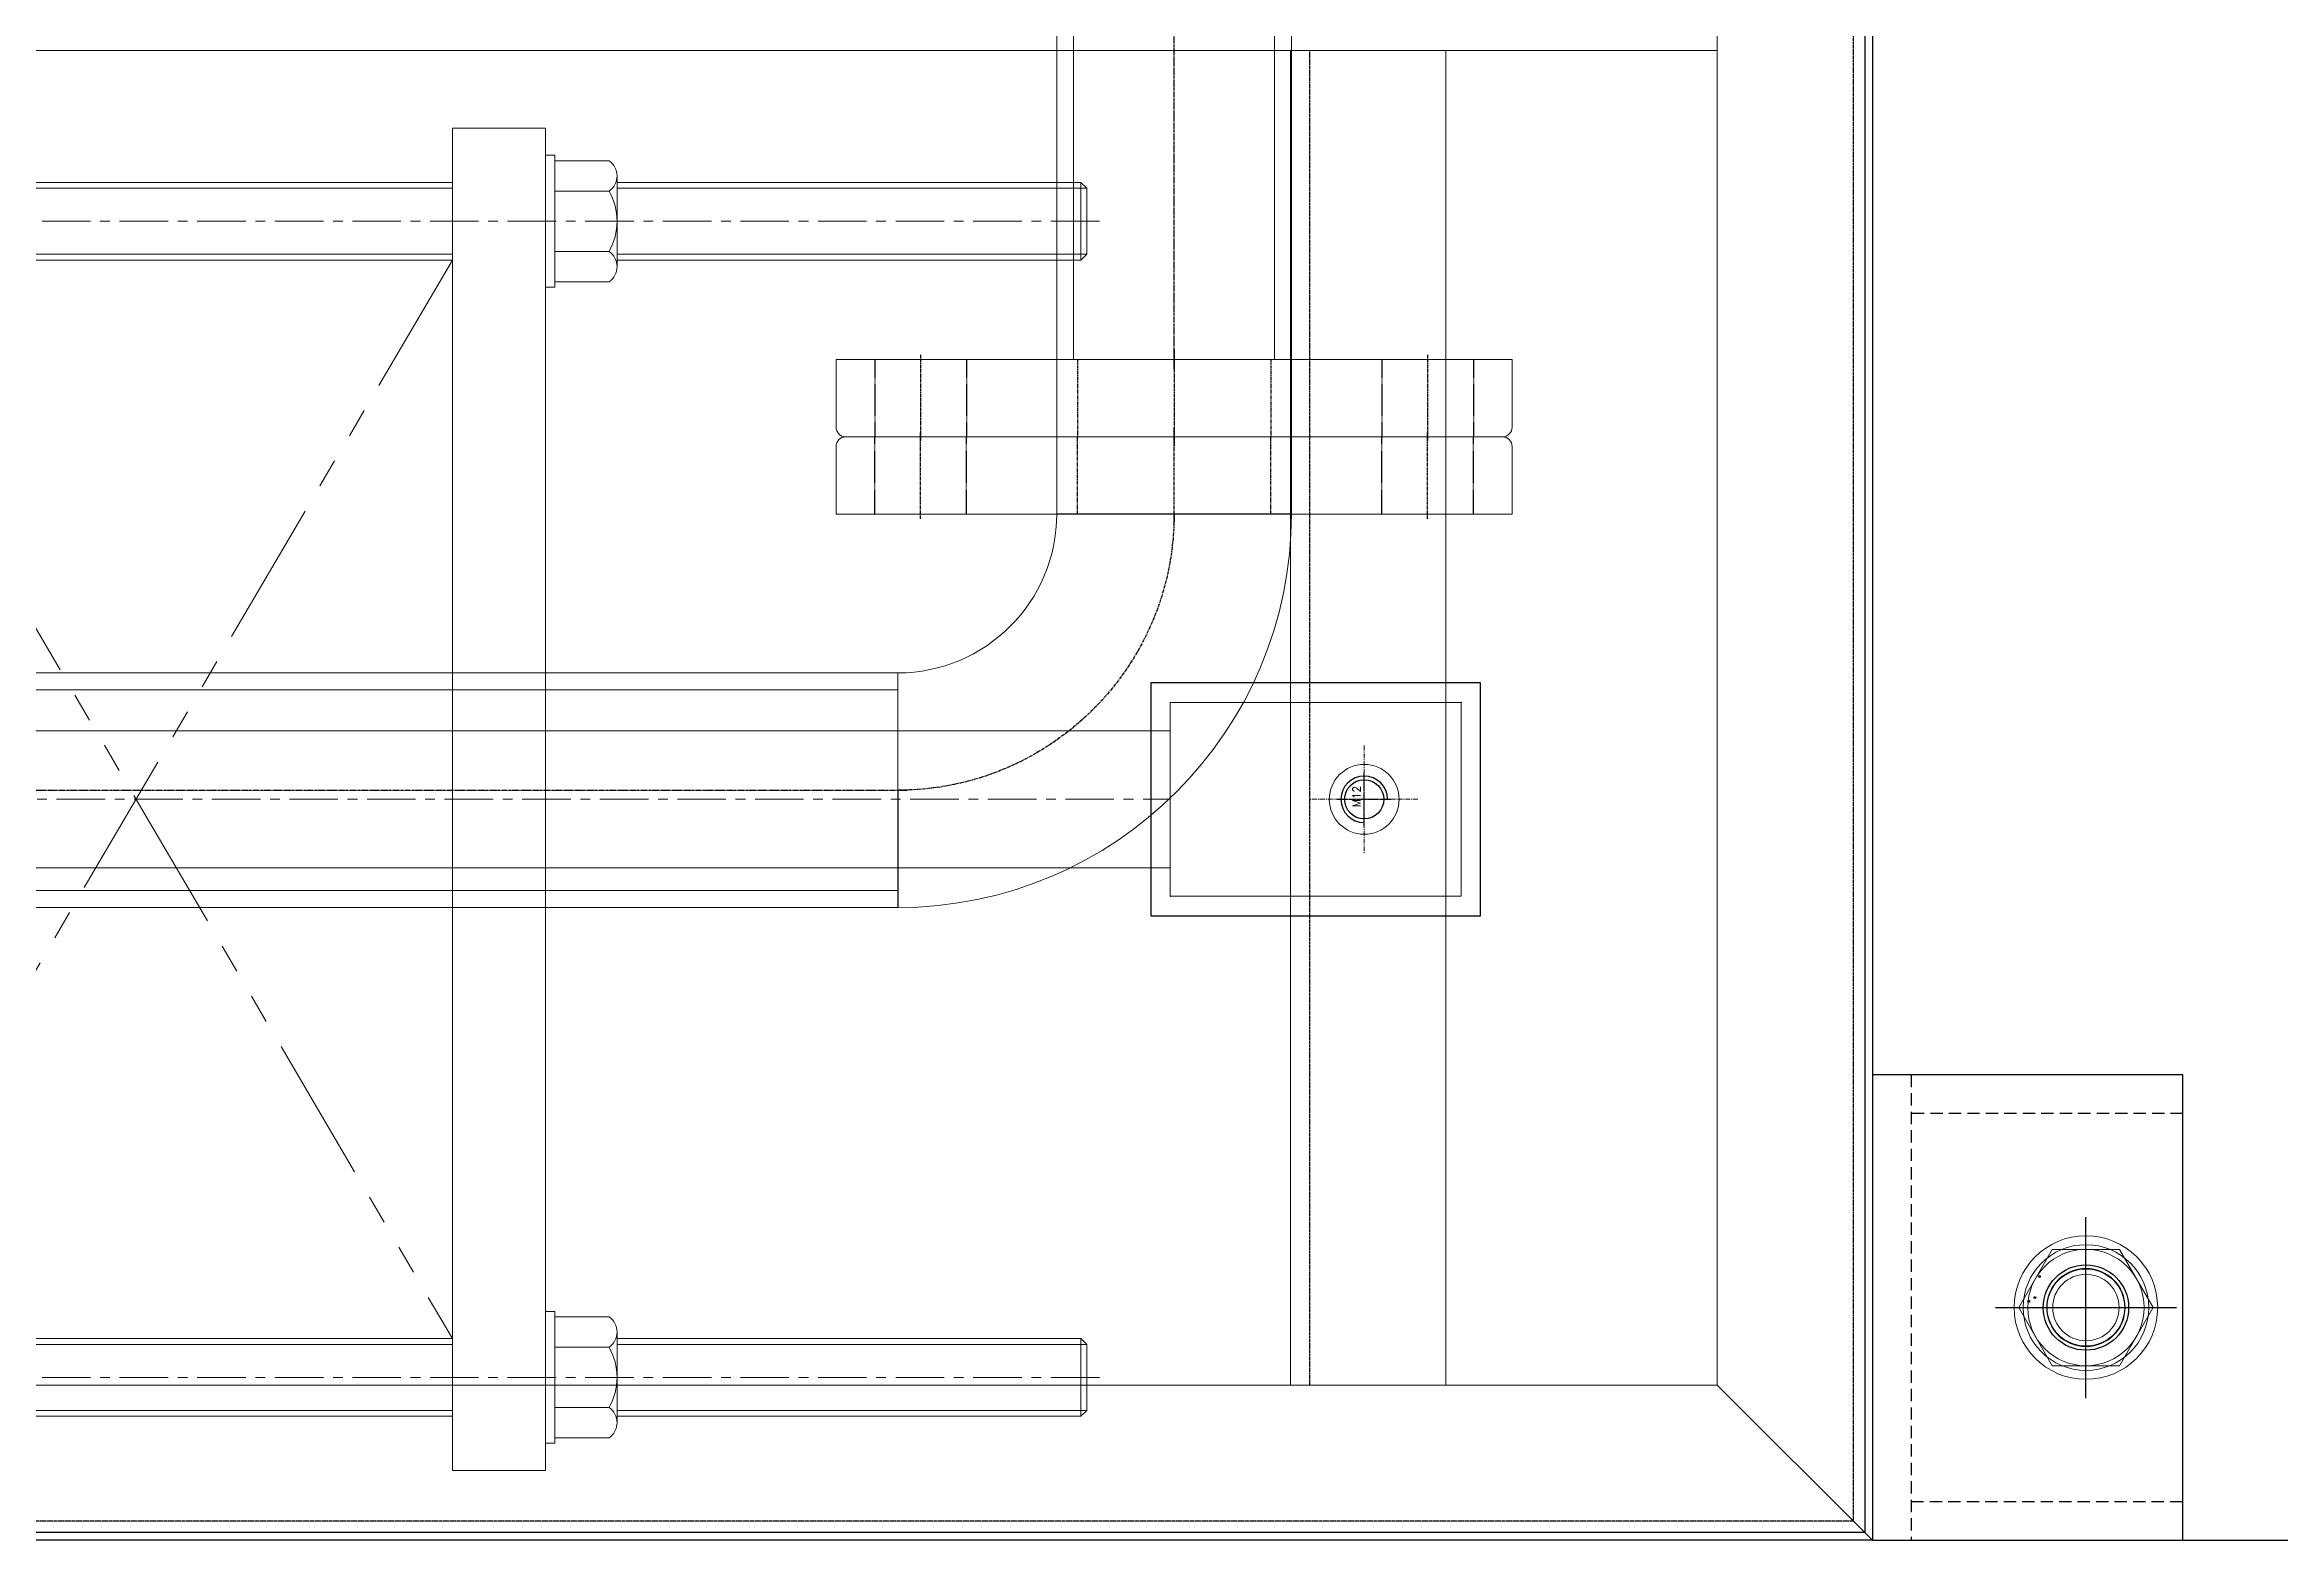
# Model space of a CAD drawing. Header units: millimetres. Extents: x -32759 to 129432, y 390 to 54305.
# Drawn here: x 26656 to 27232, y 25247 to 25632 of the extents above; entities that cross this region are included whole.
import ezdxf

# ---------------------------------------------------------------- set-up
doc = ezdxf.new("R2010")
doc.units = ezdxf.units.MM
for name, pattern in [('CENTER', [2, 1.25, -0.25, 0.25, -0.25]), ('HIDDEN', [0.375, 0.25, -0.125]), ('HIDDEN2', [4.7625, 3.175, -1.5875]), ('PHANTOM', [2.5, 1.25, -0.25, 0.25, -0.25, 0.25, -0.25])]:
    doc.linetypes.add(name, pattern=pattern)
for name, color, linetype in [('01b', 30, 'Continuous'), ('01d', 211, 'Continuous'), ('1', 20, 'Continuous'), ('_0', 3, 'Continuous'), ('BOM-UDEF', 3, 'Continuous'), ('CL', 1, 'CENTER'), ('FL', 3, 'Continuous'), ('HL', 2, 'HIDDEN'), ('PL', 5, 'PHANTOM'), ('RD', 5, 'Continuous'), ('외형선', 3, 'Continuous')]:
    doc.layers.add(name, color=color, linetype=linetype)
doc.layers.add('_BODY', color=7, linetype='Continuous', lineweight=13)
doc.styles.add('ROAMNS', font='romans.shx', dxfattribs={"width": 0.8, "bigfont": 'whgtxt.shx'})
doc.styles.add('한글', font='romans.shx', dxfattribs={"height": 4, "bigfont": 'whgtxt.shx'})
doc.dimstyles.new('20 작은 한덕_도면칫수', dxfattribs={"dimscale": 20, "dimtxt": 3.3, "dimasz": 3.5, "dimexe": 0.65, "dimexo": 1.25, "dimgap": 1, "dimtad": 1, "dimdec": 0, "dimdsep": 46, "dimtxsty": 'ROAMNS', "dimcen": 0, "dimclrd": 7, "dimclre": 7, "dimclrt": 2, "dimadec": 0, "dimazin": 2, "dimtp": 0.1, "dimtm": 0.1, "dimtfac": 0.71, "dimtdec": 0, "dimtmove": 0, "dimatfit": 3, "dimfxl": 1, "dimlwd": -1, "dimlwe": -1, "dimarcsym": 1})

# ---------------------------------------------------------------- blocks, each defined once
blk = doc.blocks.new('*D1420')
at = {"layer": '_0', "color": 7, "linetype": 'ByBlock', "transparency": 16777216}
for p, q in [((275496.2, 137966.85), (275903.31, 137966.85)), ((275890.31, 137698.87), (275890.31, 137896.85)), ((275415.91, 137628.87), (275903.31, 137628.87))]:
    blk.add_line(p, q, dxfattribs=at)
at = {"layer": '_0', "color": 7, "transparency": 16777216}
for points in [[(275878.64, 137896.85), (275901.98, 137896.85), (275890.31, 137966.85)], [(275878.64, 137698.87), (275901.98, 137698.87), (275890.31, 137628.87)]]:
    blk.add_solid(points, dxfattribs=at)
at = {"layer": 'Defpoints', "color": 0, "transparency": 16777216}
for p in [(275471.2, 137966.85, -10267.67), (275890.31, 137966.85), (275390.91, 137628.87)]:
    blk.add_point(p, dxfattribs=at)
at = {"layer": '_0', "color": 2, "transparency": 16777216, "insert": (275837.31, 137797.86), "char_height": 66, "attachment_point": 5, "rotation": 90, "style": 'ROAMNS'}
blk.add_mtext('338', dxfattribs=at)
blk = doc.blocks.new('SDFGSDFGFSDGSDG')
at = {"color": 7, "linetype": 'Continuous'}
for p, q in [((341539.68, 45572.34), (341563.68, 45572.34)), ((341539.68, 45572.34), (341539.68, 45226.34)), ((341563.68, 45572.34), (341563.68, 45226.34)), ((341724.68, 45424.34), (341724.68, 45374.34)), ((341539.68, 45417.02), (341381.68, 45417.02)), ((341724.68, 45417.02), (341508.68, 45417.02)), ((341539.68, 45381.66), (341381.68, 45381.66)), ((341724.68, 45381.66), (341508.68, 45381.66)), ((341539.68, 45226.34), (341563.68, 45226.34))]:
    blk.add_line(p, q, dxfattribs=at)
for p, q in [((341566.11, 45565.34), (341563.68, 45565.34)), ((341566.11, 45531.34), (341566.11, 45565.34)), ((341580.06, 45563.93), (341566.11, 45563.93)), ((341539.68, 45558.34), (341381.68, 45558.34)), ((341580.06, 45556.13), (341566.11, 45556.13)), ((341582.11, 45536.65), (341582.11, 45560.03)), ((341701.68, 45558.34), (341582.11, 45558.34)), ((341701.68, 45558.34), (341703.18, 45556.84)), ((341703.18, 45556.84), (341703.18, 45548.34)), ((341703.18, 45539.84), (341703.18, 45548.34)), ((341703.18, 45539.84), (341703.18, 45548.34)), ((341539.68, 45538.34), (341381.68, 45538.34)), ((341580.06, 45540.54), (341566.11, 45540.54)), ((341701.68, 45538.34), (341582.11, 45538.34)), ((341701.68, 45538.34), (341703.18, 45539.84)), ((341580.06, 45532.75), (341566.11, 45532.75)), ((341566.11, 45531.34), (341563.68, 45531.34)), ((341566.11, 45267.34), (341563.68, 45267.34)), ((341566.11, 45267.34), (341566.11, 45233.34)), ((341580.06, 45265.93), (341566.11, 45265.93)), ((341582.11, 45262.03), (341582.11, 45238.65)), ((341539.68, 45260.34), (341381.68, 45260.34)), ((341580.06, 45258.13), (341566.11, 45258.13)), ((341701.68, 45260.34), (341582.11, 45260.34)), ((341701.68, 45260.34), (341703.18, 45258.84)), ((341703.18, 45258.84), (341703.18, 45250.34)), ((341703.18, 45258.84), (341703.18, 45250.34)), ((341703.18, 45241.84), (341703.18, 45250.34)), ((341539.68, 45240.34), (341381.68, 45240.34)), ((341580.06, 45242.54), (341566.11, 45242.54)), ((341701.68, 45240.34), (341582.11, 45240.34)), ((341701.68, 45240.34), (341703.18, 45241.84)), ((341566.11, 45233.34), (341563.68, 45233.34)), ((341580.06, 45234.75), (341566.11, 45234.75))]:
    blk.add_line(p, q)
at = {"color": 1}
for p, q in [((341539.68, 45556.84), (341381.68, 45556.84)), ((341703.18, 45556.84), (341582.11, 45556.84)), ((341701.68, 45558.34), (341701.68, 45548.34)), ((341701.68, 45538.34), (341701.68, 45548.34)), ((341539.68, 45539.84), (341381.68, 45539.84)), ((341703.18, 45539.84), (341582.11, 45539.84)), ((341539.68, 45258.84), (341381.68, 45258.84)), ((341703.18, 45258.84), (341582.11, 45258.84)), ((341701.68, 45260.34), (341701.68, 45250.34)), ((341701.68, 45240.34), (341701.68, 45250.34)), ((341539.68, 45241.84), (341381.68, 45241.84)), ((341703.18, 45241.84), (341582.11, 45241.84))]:
    blk.add_line(p, q, dxfattribs=at)
at = {"color": 1, "linetype": 'CENTER', "ltscale": 10}
for p, q in [((341706.42, 45548.34), (341357.68, 45548.34)), ((341357.68, 45399.34), (341724.68, 45399.34)), ((341706.42, 45250.34), (341357.68, 45250.34))]:
    blk.add_line(p, q, dxfattribs=at)
at = {"color": 6, "linetype": 'PHANTOM', "ltscale": 30}
for p, q in [((341381.68, 45268.96), (341539.68, 45538.34)), ((341539.68, 45260.34), (341381.68, 45529.71))]:
    blk.add_line(p, q, dxfattribs=at)
at = {"color": 7}
for p, q in [((341724.68, 45424.34), (341799.68, 45424.34)), ((341799.68, 45374.34), (341799.68, 45424.34)), ((341724.68, 45374.34), (341799.68, 45374.34))]:
    blk.add_line(p, q, dxfattribs=at)
at = {"color": 1, "linetype": 'CENTER'}
for p, q in [((341774.68, 45385.49), (341774.68, 45413.19)), ((341788.53, 45399.34), (341760.83, 45399.34))]:
    blk.add_line(p, q, dxfattribs=at)
at = {"color": 4}
blk.add_circle((341774.68, 45399.34), 9, dxfattribs=at)
for centre, radius, start, end in [((341577.39, 45560.03), 4.72, 304.36445, 55.63555), ((341566.31, 45548.34), 15.8, 330.4421, 29.5579), ((341577.39, 45536.65), 4.72, 304.36445, 55.63555), ((341577.39, 45262.03), 4.72, 304.36445, 55.63555), ((341566.31, 45250.34), 15.8, 330.4421, 29.5579), ((341577.39, 45238.65), 4.72, 304.36445, 55.63555)]:
    blk.add_arc(centre, radius, start, end)
at = {"color": 0, "linetype": 'ByBlock'}
for p in [(341724.68, 45424.34), (341799.68, 45374.34), (341799.68, 45374.34)]:
    blk.add_point(p, dxfattribs=at)
at = {"color": 1, "linetype": 'CENTER'}
blk.add_point((341774.68, 45388.04), dxfattribs=at)
at = {"color": 3, "linetype": 'ByBlock'}
blk.add_point((341799.68, 45374.34), dxfattribs=at)
blk.add_point((341799.68, 45374.34), dxfattribs=at)
blk.add_point((341799.68, 45374.34), dxfattribs=at)
blk = doc.blocks.new('HS_BOM', base_point=(-3113.55, 16316.28))
at = {"layer": 'BOM-UDEF'}
blk.add_circle((-3113.55, 16316.28), 0.25, dxfattribs=at)
blk = doc.blocks.new('asfsafsdfffas')
for p, q in [((495497.77, 292525.53), (495482.77, 292516.87)), ((495512.77, 292516.87), (495497.77, 292525.53)), ((495482.77, 292516.87), (495482.77, 292499.55)), ((495512.77, 292499.55), (495512.77, 292516.87)), ((495482.77, 292499.55), (495497.77, 292490.89)), ((495497.77, 292490.89), (495512.77, 292499.55))]:
    blk.add_line(p, q)
at = {"ltscale": 0.5}
blk.add_line((495437.77, 292453.21), (495557.77, 292453.21), dxfattribs=at)
for radius in [18.5, 16.2, 15, 11, 10.1, 8.56]:
    blk.add_circle((495497.77, 292508.21), radius)
at = {"layer": '1', "ltscale": 10}
for p, q in [((495497.77, 292484.88), (495497.77, 292531.55)), ((495521.11, 292508.21), (495474.44, 292508.21))]:
    blk.add_line(p, q, dxfattribs=at)
at = {"layer": 'CL'}
for p, q in [((495497.77, 292487.71), (495497.77, 292528.71)), ((495497.77, 292488.9), (495497.77, 292527.52)), ((495497.77, 292490.01), (495497.77, 292526.41)), ((495518.27, 292508.21), (495477.27, 292508.21)), ((495517.08, 292508.21), (495478.46, 292508.21)), ((495515.97, 292508.21), (495479.57, 292508.21))]:
    blk.add_line(p, q, dxfattribs=at)
at = {"layer": 'RD'}
blk.add_circle((495497.77, 292508.21), 10, dxfattribs=at)
at = {"layer": '외형선'}
for p, q in [((495557.77, 292533.21), (495437.77, 292533.21)), ((495437.77, 292533.21), (495437.77, 292453.21)), ((495557.77, 292453.21), (495557.77, 292533.21))]:
    blk.add_line(p, q, dxfattribs=at)
at = {"layer": '외형선', "color": 2, "linetype": 'HIDDEN2'}
for p, q in [((495447.77, 292533.21), (495447.77, 292463.21)), ((495547.77, 292463.21), (495547.77, 292533.21)), ((495437.77, 292463.21), (495557.77, 292463.21))]:
    blk.add_line(p, q, dxfattribs=at)
at = {"layer": '외형선'}
blk.add_circle((495497.77, 292508.21), 11, dxfattribs=at)
at = {"layer": 'BOM-UDEF', "rotation": 180}
for p in [(495489.77, 292496.21), (495495.22, 292495.06), (495496.17, 292493.46)]:
    blk.add_blockref('HS_BOM', p, dxfattribs=at)
blk = doc.blocks.new('cxvbxbcx')
at = {"ltscale": 0.5}
for p, q in [((494695.43, 300533.38), (494109.43, 300533.38)), ((494695.43, 300533.38), (494735.43, 300493.38)), ((494069.43, 300493.38), (494735.43, 300493.38))]:
    blk.add_line(p, q, dxfattribs=at)
at = {"layer": 'HL', "ltscale": 0.5}
blk.add_line((494074.43, 300498.38), (494730.43, 300498.38), dxfattribs=at)
blk = doc.blocks.new('ssda')
at = {"ltscale": 0.5}
for p, q in [((494109.43, 300799.54), (494069.43, 300759.54)), ((494929.43, 300799.54), (494109.43, 300799.54)), ((494929.43, 300799.54), (494969.43, 300759.54)), ((494069.43, 300759.54), (494969.43, 300759.54))]:
    blk.add_line(p, q, dxfattribs=at)
at = {"layer": 'HL', "ltscale": 0.5}
blk.add_line((494074.43, 300764.54), (494964.43, 300764.54), dxfattribs=at)
blk = doc.blocks.new('xcbcxvb')
at = {"ltscale": 0.5}
for p, q in [((487950.63, 298979.06), (487606.63, 298979.06)), ((487606.63, 298939.06), (487606.63, 298979.06)), ((487950.63, 298939.06), (487950.63, 298979.06)), ((487606.63, 298939.06), (487950.63, 298939.06))]:
    blk.add_line(p, q, dxfattribs=at)
at = {"layer": 'HL', "ltscale": 0.5}
blk.add_line((487606.63, 298944.06), (487950.63, 298944.06), dxfattribs=at)
blk = doc.blocks.new('sdfgsdfgsfgd')
at = {"ltscale": 0.5}
blk.add_circle((488041.9, 298396.26), 5.05, dxfattribs=at)
at = {"layer": 'CL', "ltscale": 0.5}
for p, q in [((488041.9, 298403.26), (488041.9, 298389.26)), ((488034.9, 298396.26), (488048.9, 298396.26))]:
    blk.add_line(p, q, dxfattribs=at)
at = {"layer": 'FL', "color": 1, "ltscale": 0.5}
blk.add_arc((488041.9, 298396.26), 6, 270, 180, dxfattribs=at)
at = {"color": 2, "ltscale": 0.5, "insert": (488039.85, 298399.24), "char_height": 2, "width": 1.5431, "attachment_point": 1, "style": '한글'}
blk.add_mtext('M12', dxfattribs=at)
blk = doc.blocks.new('xcvbxbvc')
at = {"ltscale": 0.5}
for p, q in [((488020.16, 298214.09), (488020.16, 298129.09)), ((488080.16, 298214.09), (488020.16, 298214.09)), ((488080.16, 298129.09), (488080.16, 298214.09)), ((488020.16, 298129.09), (488080.16, 298129.09))]:
    blk.add_line(p, q, dxfattribs=at)
blk.add_blockref('sdfgsdfgsfgd', (8.26, -237.17))
blk = doc.blocks.new('sdfgsdfgdgsdgds')
at = {"ltscale": 0.5}
for p, q in [((483690.17, 300556.71), (483690.17, 301222.71)), ((483692.17, 300558.71), (483692.17, 301220.71)), ((484590.17, 300556.71), (483690.17, 300556.71)), ((484588.17, 300558.71), (483692.17, 300558.71))]:
    blk.add_line(p, q, dxfattribs=at)
blk = doc.blocks.new('xcvbxcvxvcbxcvb')
at = {"layer": '01b'}
blk.add_blockref('sdfgsdfgdgsdgds', (11700.93, -1457.5), dxfattribs=at)
at = {"layer": '01d'}
blk.add_blockref('xcvbxbvc', (7531.94, 1071.12), dxfattribs=at)
blk = doc.blocks.new('A$C596F1DD5')
at = {"ltscale": 0.5}
for p, q in [((32.9, 81.5), (81.5, 81.5)), ((0, 48.6), (0, 0))]:
    blk.add_line(p, q, dxfattribs=at)
for radius in [81.5, 32.9]:
    blk.add_arc((0, 81.5), radius, 270, 0, dxfattribs=at)
at = {"layer": 'CL', "ltscale": 0.5}
blk.add_arc((0, 81.5), 57.2, 270, 0, dxfattribs=at)
blk = doc.blocks.new('A$C351C1466')
at = {"ltscale": 0.5}
for p, q in [((2, 140), (2, 0)), ((16, 140), (2, 140)), ((18, 2), (18, 138)), ((2, 94.3), (18, 94.3)), ((2, 45.7), (18, 45.7)), ((2, 0), (16, 0))]:
    blk.add_line(p, q, dxfattribs=at)
for centre, start, end in [((16, 138), 0, 90), ((16, 2), 270, 0)]:
    blk.add_arc(centre, 2, start, end, dxfattribs=at)
at = {"layer": 'CL', "ltscale": 0.5}
for p, q in [((1, 122.5), (19, 122.5)), ((0, 70), (20, 70)), ((1, 17.5), (19, 17.5))]:
    blk.add_line(p, q, dxfattribs=at)
at = {"layer": 'HL', "ltscale": 0.5}
for p, q in [((2, 132), (18, 132)), ((2, 113), (18, 113)), ((2, 27), (18, 27)), ((2, 8), (18, 8))]:
    blk.add_line(p, q, dxfattribs=at)
at = {"layer": 'PL', "ltscale": 0.5}
for p, q in [((2, 90), (18, 90)), ((2, 50), (18, 50))]:
    blk.add_line(p, q, dxfattribs=at)
blk = doc.blocks.new('A$C44C27236')
at = {"ltscale": 0.5}
for p, q in [((2.49, 60.49), (152.49, 60.49)), ((2.49, 0), (2.49, 60.49)), ((152.49, 60.49), (152.49, 0)), ((2.49, 56.13), (152.49, 56.13)), ((2.49, 4.36), (152.49, 4.36)), ((152.49, 0), (2.49, 0))]:
    blk.add_line(p, q, dxfattribs=at)
at = {"layer": 'CL', "ltscale": 0.5}
blk.add_line((0, 30.24), (154.98, 30.24), dxfattribs=at)
blk = doc.blocks.new('7ryhes')
at = {"ltscale": 0.5}
for p, q in [((294065.43, -122075.98, 1111.79), (294065.41, -122599.72)), ((294125.91, -122075.98, 1111.79), (294065.43, -122075.98, 1111.79)), ((294069.78, -122075.98, 1111.79), (294069.77, -122599.72)), ((294121.55, -122075.98, 1111.79), (294121.54, -122599.72)), ((294125.9, -122599.72), (294125.91, -122075.98, 1111.79)), ((294065.41, -122599.72), (294125.9, -122599.72))]:
    blk.add_line(p, q, dxfattribs=at)
at = {"layer": 'CL', "ltscale": 0.5}
blk.add_line((294095.67, -122073.49, 1111.79), (294095.65, -122602.2), dxfattribs=at)
blk = doc.blocks.new('A$C19B9276D')
at = {"color": 3, "ltscale": 2}
blk.add_line((384, 120), (384, 706, 5491.41), dxfattribs=at)
at = {"ltscale": 0.5}
blk.add_blockref('7ryhes', (-293902.31, 122930.88), dxfattribs=at)
at = {"xscale": -1}
for name, p, rotation in [('SDFGSDFGFSDGSDG', (45590.34, 341985.68), 89.99999999999993), ('xcbcxvb', (-487566.62, 299169.07), 180)]:
    blk.add_blockref(name, p, dxfattribs=dict(at, rotation=rotation))
for name, p, rotation in [('cxvbxbcx', (-300493.38, 494815.43), 270), ('asfsafsdfffas', (495557.77, 292533.21), 180)]:
    blk.add_blockref(name, p, dxfattribs=dict(rotation=rotation))
for name, p in [('xcvbxcvxvcbxcvb', (-495391.1, -299019.21)), ('A$C44C27236', (301.87, 229.76))]:
    blk.add_blockref(name, p)
at = {"ltscale": 0.5, "yscale": 1.244567, "zscale": 1.244567}
for p, xscale in [((262.04, 172.88), 1.244567), ((306.85, 172.88), -1.244567)]:
    blk.add_blockref('A$C351C1466', p, dxfattribs=dict(at, xscale=xscale))
at = {"ltscale": 0.5, "xscale": -1.244567, "yscale": 1.244567, "zscale": 1.244567, "rotation": 0.02016620397687241}
blk.add_blockref('A$C596F1DD5', (264.57, 229.76), dxfattribs=at)
at = {"xscale": -1}
blk.add_blockref('ssda', (494969.44, -300679.54), dxfattribs=at)
at = {"layer": '01d'}
blk.add_blockref('xcvbxbvc', (-487859.16, -297948.09), dxfattribs=at)
blk = doc.blocks.new('1')
at = {"layer": '_BODY', "color": 0, "rotation": 90}
blk.add_blockref('A$C19B9276D', (9170.164, 5173.86, -10267.665), dxfattribs=at)
blk = doc.blocks.new('sdfgsdfgcxvxbxcv')
at = {"layer": '_0', "color": 0}
dim = blk.add_linear_dim(base=(275890.31, 137966.853), p1=(275390.906, 137628.875), p2=(275471.202, 137966.853, -10267.665), angle=90, dimstyle='20 작은 한덕_도면칫수', dxfattribs=at)
dim.commit()
dim.dimension.update_dxf_attribs({"geometry": '*D1420', "text_midpoint": (275837.31, 137797.864)})
blk.add_blockref('1', (266381.038, 132792.991))

msp = doc.modelspace()

# ---------------------------------------------------------------- block references
at = {"layer": '_BODY'}
msp.add_blockref('sdfgsdfgcxvxbxcv', (-248343.91, -112719.97), dxfattribs=at)

doc.saveas('drawing.dxf')
